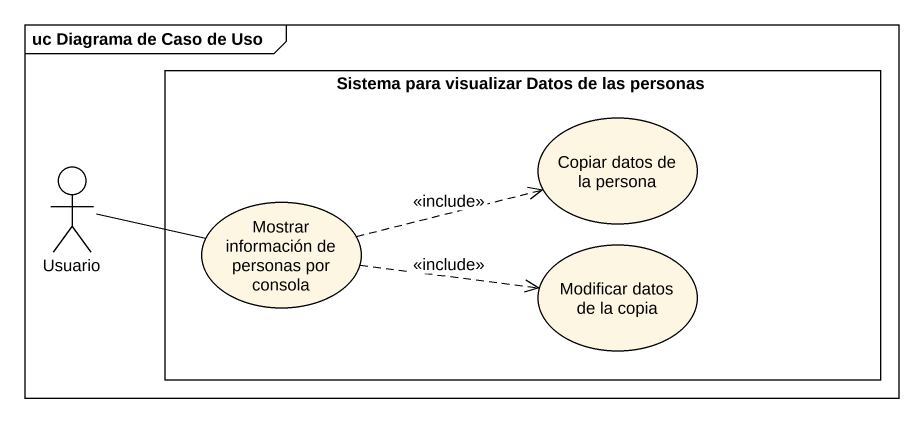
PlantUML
@startuml
mainframe uc Diagrama de Caso de Uso
rectangle "Sistema para visualizar Datos de las personas" as Sistema_para_visualizar {
  usecase "Copiar datos de la persona" as Copiar_datos_de_la_persona
  usecase "Mostrar información de personas por consola" as Mostrar_información_de
  usecase "Modificar datos de la copia" as Modificar_datos_de_la_copia
}
actor Usuario
Usuario -right- Mostrar_información_de
Mostrar_información_de .right.> Copiar_datos_de_la_persona : <<include>>
Mostrar_información_de .right.> Modificar_datos_de_la_copia : <<include>>
@enduml
